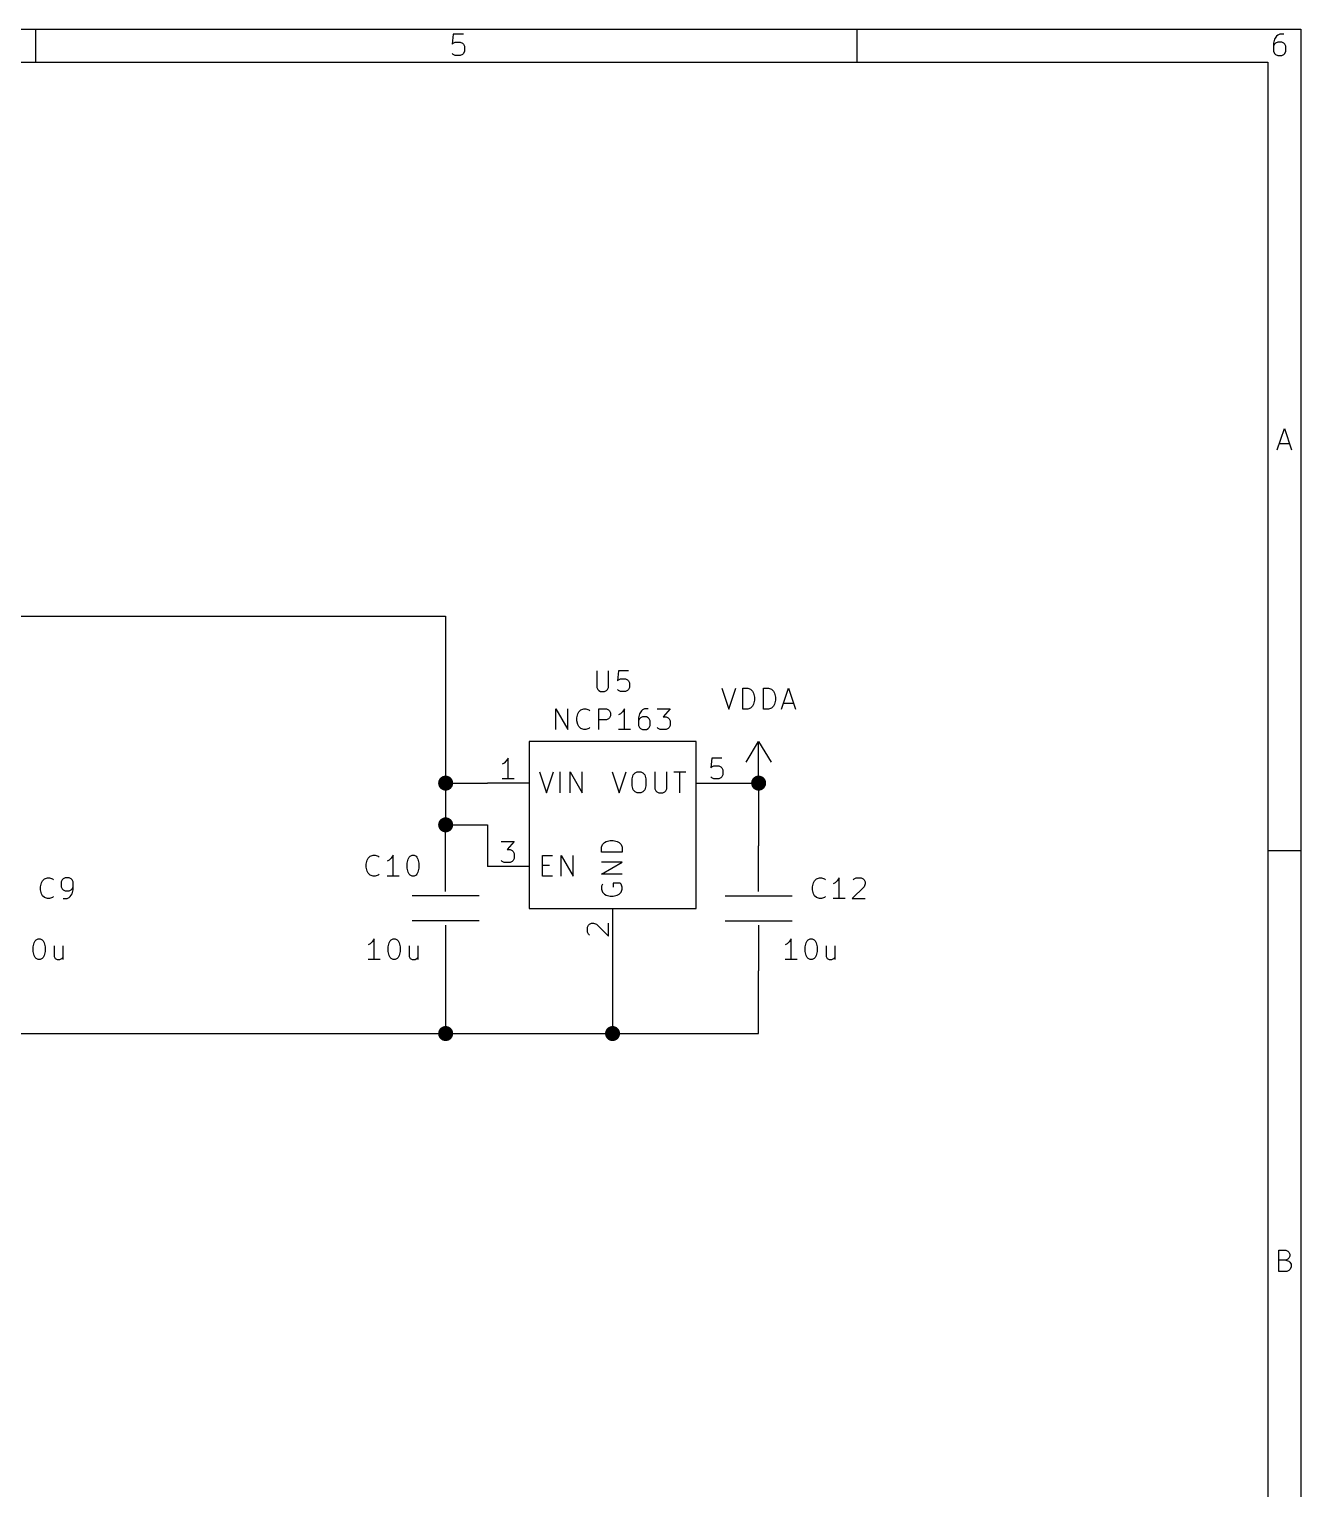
# Model space of a CAD drawing. Extents: x 0.4 to 11.3, y -7.9 to -0.4.
# Drawn here: x 8.252 to 11.299, y -3.891 to -0.394 of the extents above; entities that cross this region are included whole.
import ezdxf

# ---------------------------------------------------------------- set-up
doc = ezdxf.new("R2010")
doc.units = 0
doc.header["$MEASUREMENT"] = 0
for name, color, linetype in [('CYAN2', 4, 'CONTINUOUS'), ('GREEN3', 91, 'CONTINUOUS'), ('LYELLOW', 51, 'CONTINUOUS'), ('RED2', 1, 'CONTINUOUS'), ('RED3', 11, 'CONTINUOUS')]:
    doc.layers.add(name, color=color, linetype=linetype)

msp = doc.modelspace()

# ---------------------------------------------------------------- linework, layer by layer
at = {"layer": 'CYAN2', "linetype": 'CONTINUOUS'}
for p, q in [((9.6119, -1.9308), (9.6119, -1.9713)), ((9.6119, -1.9308), (9.6119, -1.9713)), ((9.6405, -1.9713), (9.6405, -1.9308)), ((9.6405, -1.9713), (9.6405, -1.9308)), ((9.6643, -1.9308), (9.6619, -1.9546)), ((9.6643, -1.9308), (9.6619, -1.9546)), ((9.6619, -1.9546), (9.6643, -1.9522)), ((9.6619, -1.9546), (9.6643, -1.9522)), ((9.6881, -1.9308), (9.6643, -1.9308)), ((9.6881, -1.9308), (9.6643, -1.9308)), ((9.6643, -1.9522), (9.669, -1.9499)), ((9.6643, -1.9522), (9.669, -1.9499)), ((9.669, -1.9499), (9.681, -1.9499)), ((9.669, -1.9499), (9.681, -1.9499)), ((9.681, -1.9499), (9.6857, -1.9522)), ((9.681, -1.9499), (9.6857, -1.9522)), ((9.6857, -1.9522), (9.6881, -1.9546)), ((9.6857, -1.9522), (9.6881, -1.9546)), ((9.6881, -1.9546), (9.6905, -1.9594)), ((9.6881, -1.9546), (9.6905, -1.9594)), ((9.6119, -1.9713), (9.6143, -1.976)), ((9.6119, -1.9713), (9.6143, -1.976)), ((9.6143, -1.976), (9.6167, -1.9784)), ((9.6143, -1.976), (9.6167, -1.9784)), ((9.6167, -1.9784), (9.6214, -1.9808)), ((9.6167, -1.9784), (9.6214, -1.9808)), ((9.6214, -1.9808), (9.6309, -1.9808)), ((9.6214, -1.9808), (9.6309, -1.9808)), ((9.6309, -1.9808), (9.6357, -1.9784)), ((9.6309, -1.9808), (9.6357, -1.9784)), ((9.6357, -1.9784), (9.6381, -1.976)), ((9.6357, -1.9784), (9.6381, -1.976)), ((9.6381, -1.976), (9.6405, -1.9713)), ((9.6381, -1.976), (9.6405, -1.9713)), ((9.6643, -1.9784), (9.6619, -1.976)), ((9.6643, -1.9784), (9.6619, -1.976)), ((9.669, -1.9808), (9.6643, -1.9784)), ((9.669, -1.9808), (9.6643, -1.9784)), ((9.681, -1.9808), (9.669, -1.9808)), ((9.681, -1.9808), (9.669, -1.9808)), ((9.6857, -1.9784), (9.681, -1.9808)), ((9.6857, -1.9784), (9.681, -1.9808)), ((9.6881, -1.976), (9.6857, -1.9784)), ((9.6881, -1.976), (9.6857, -1.9784)), ((9.6905, -1.9713), (9.6881, -1.976)), ((9.6905, -1.9713), (9.6881, -1.976)), ((9.6905, -1.9594), (9.6905, -1.9713)), ((9.6905, -1.9594), (9.6905, -1.9713)), ((9.9119, -1.9728), (9.9286, -2.0228)), ((9.9119, -1.9728), (9.9286, -2.0228)), ((9.9286, -2.0228), (9.9452, -1.9728)), ((9.9286, -2.0228), (9.9452, -1.9728)), ((9.9619, -2.0228), (9.9619, -1.9728)), ((9.9619, -1.9728), (9.9738, -1.9728)), ((9.9619, -2.0228), (9.9619, -1.9728)), ((9.9619, -1.9728), (9.9738, -1.9728)), ((9.9738, -1.9728), (9.9809, -1.9752)), ((9.9738, -1.9728), (9.9809, -1.9752)), ((9.9809, -1.9752), (9.9857, -1.9799)), ((9.9809, -1.9752), (9.9857, -1.9799)), ((9.9857, -1.9799), (9.9881, -1.9847)), ((9.9857, -1.9799), (9.9881, -1.9847)), ((9.9881, -1.9847), (9.9905, -1.9942)), ((9.9881, -1.9847), (9.9905, -1.9942)), ((10.0119, -2.0228), (10.0119, -1.9728)), ((10.0119, -1.9728), (10.0238, -1.9728)), ((10.0119, -2.0228), (10.0119, -1.9728)), ((10.0119, -1.9728), (10.0238, -1.9728)), ((10.0238, -1.9728), (10.0309, -1.9752)), ((10.0238, -1.9728), (10.0309, -1.9752)), ((10.0309, -1.9752), (10.0357, -1.9799)), ((10.0309, -1.9752), (10.0357, -1.9799)), ((10.0357, -1.9799), (10.0381, -1.9847)), ((10.0357, -1.9799), (10.0381, -1.9847)), ((10.0381, -1.9847), (10.0405, -1.9942)), ((10.0381, -1.9847), (10.0405, -1.9942)), ((10.0548, -2.0228), (10.0714, -1.9728)), ((10.0548, -2.0228), (10.0714, -1.9728)), ((10.0714, -1.9728), (10.0881, -2.0228)), ((10.0714, -1.9728), (10.0881, -2.0228)), ((9.5143, -2.0718), (9.5143, -2.0218)), ((9.5143, -2.0218), (9.5429, -2.0718)), ((9.5143, -2.0718), (9.5143, -2.0218)), ((9.5143, -2.0218), (9.5429, -2.0718)), ((9.5429, -2.0718), (9.5429, -2.0218)), ((9.5429, -2.0718), (9.5429, -2.0218)), ((9.569, -2.0289), (9.5738, -2.0242)), ((9.569, -2.0289), (9.5738, -2.0242)), ((9.5738, -2.0242), (9.581, -2.0218)), ((9.5738, -2.0242), (9.581, -2.0218)), ((9.581, -2.0218), (9.5857, -2.0218)), ((9.581, -2.0218), (9.5857, -2.0218)), ((9.5857, -2.0218), (9.5929, -2.0242)), ((9.5857, -2.0218), (9.5929, -2.0242)), ((9.5929, -2.0242), (9.5952, -2.0266)), ((9.5929, -2.0242), (9.5952, -2.0266)), ((9.6167, -2.0718), (9.6167, -2.0218)), ((9.6167, -2.0218), (9.6357, -2.0218)), ((9.6167, -2.0718), (9.6167, -2.0218)), ((9.6167, -2.0218), (9.6357, -2.0218)), ((9.6357, -2.0218), (9.6405, -2.0242)), ((9.6357, -2.0218), (9.6405, -2.0242)), ((9.6405, -2.0242), (9.6429, -2.0266)), ((9.6405, -2.0242), (9.6429, -2.0266)), ((9.6429, -2.0266), (9.6452, -2.0313)), ((9.6429, -2.0266), (9.6452, -2.0313)), ((9.6786, -2.0218), (9.6738, -2.0289)), ((9.6786, -2.0218), (9.6738, -2.0289)), ((9.6786, -2.0718), (9.6786, -2.0218)), ((9.6786, -2.0718), (9.6786, -2.0218)), ((9.719, -2.0266), (9.7143, -2.0337)), ((9.719, -2.0266), (9.7143, -2.0337)), ((9.7214, -2.0242), (9.719, -2.0266)), ((9.7214, -2.0242), (9.719, -2.0266)), ((9.7262, -2.0218), (9.7214, -2.0242)), ((9.7262, -2.0218), (9.7214, -2.0242)), ((9.7357, -2.0218), (9.7262, -2.0218)), ((9.7357, -2.0218), (9.7262, -2.0218)), ((9.7571, -2.0218), (9.7881, -2.0218)), ((9.7571, -2.0218), (9.7881, -2.0218)), ((9.7881, -2.0218), (9.7714, -2.0409)), ((9.7881, -2.0218), (9.7714, -2.0409)), ((9.9738, -2.0228), (9.9619, -2.0228)), ((9.9738, -2.0228), (9.9619, -2.0228)), ((9.9809, -2.0204), (9.9738, -2.0228)), ((9.9809, -2.0204), (9.9738, -2.0228)), ((9.9857, -2.0157), (9.9809, -2.0204)), ((9.9857, -2.0157), (9.9809, -2.0204)), ((9.9881, -2.0109), (9.9857, -2.0157)), ((9.9881, -2.0109), (9.9857, -2.0157)), ((9.9905, -2.0014), (9.9881, -2.0109)), ((9.9905, -2.0014), (9.9881, -2.0109)), ((9.9905, -1.9942), (9.9905, -2.0014)), ((9.9905, -1.9942), (9.9905, -2.0014)), ((10.0238, -2.0228), (10.0119, -2.0228)), ((10.0238, -2.0228), (10.0119, -2.0228)), ((10.0309, -2.0204), (10.0238, -2.0228)), ((10.0309, -2.0204), (10.0238, -2.0228)), ((10.0357, -2.0157), (10.0309, -2.0204)), ((10.0357, -2.0157), (10.0309, -2.0204)), ((10.0381, -2.0109), (10.0357, -2.0157)), ((10.0381, -2.0109), (10.0357, -2.0157)), ((10.0405, -2.0014), (10.0381, -2.0109)), ((10.0405, -2.0014), (10.0381, -2.0109)), ((10.0405, -1.9942), (10.0405, -2.0014)), ((10.0405, -1.9942), (10.0405, -2.0014)), ((10.0595, -2.0085), (10.0833, -2.0085)), ((10.0595, -2.0085), (10.0833, -2.0085)), ((9.5643, -2.0432), (9.5667, -2.0337)), ((9.5643, -2.0432), (9.5667, -2.0337)), ((9.5643, -2.0504), (9.5643, -2.0432)), ((9.5643, -2.0504), (9.5643, -2.0432)), ((9.5667, -2.0599), (9.5643, -2.0504)), ((9.5667, -2.0599), (9.5643, -2.0504)), ((9.5667, -2.0337), (9.569, -2.0289)), ((9.5667, -2.0337), (9.569, -2.0289)), ((9.569, -2.0647), (9.5667, -2.0599)), ((9.569, -2.0647), (9.5667, -2.0599)), ((9.6357, -2.048), (9.6167, -2.048)), ((9.6357, -2.048), (9.6167, -2.048)), ((9.6405, -2.0456), (9.6357, -2.048)), ((9.6405, -2.0456), (9.6357, -2.048)), ((9.6429, -2.0432), (9.6405, -2.0456)), ((9.6429, -2.0432), (9.6405, -2.0456)), ((9.6452, -2.0385), (9.6429, -2.0432)), ((9.6452, -2.0385), (9.6429, -2.0432)), ((9.6452, -2.0313), (9.6452, -2.0385)), ((9.6452, -2.0313), (9.6452, -2.0385)), ((9.669, -2.0337), (9.6643, -2.0361)), ((9.669, -2.0337), (9.6643, -2.0361)), ((9.6738, -2.0289), (9.669, -2.0337)), ((9.6738, -2.0289), (9.669, -2.0337)), ((9.7143, -2.0337), (9.7119, -2.0432)), ((9.7143, -2.0337), (9.7119, -2.0432)), ((9.7119, -2.0432), (9.7119, -2.0623)), ((9.7119, -2.0432), (9.7119, -2.0623)), ((9.7143, -2.0456), (9.7119, -2.0504)), ((9.7143, -2.0456), (9.7119, -2.0504)), ((9.7119, -2.0623), (9.7143, -2.067)), ((9.7119, -2.0623), (9.7143, -2.067)), ((9.7167, -2.0432), (9.7143, -2.0456)), ((9.7167, -2.0432), (9.7143, -2.0456)), ((9.7214, -2.0409), (9.7167, -2.0432)), ((9.7214, -2.0409), (9.7167, -2.0432)), ((9.731, -2.0409), (9.7214, -2.0409)), ((9.731, -2.0409), (9.7214, -2.0409)), ((9.7357, -2.0432), (9.731, -2.0409)), ((9.7357, -2.0432), (9.731, -2.0409)), ((9.7381, -2.0456), (9.7357, -2.0432)), ((9.7381, -2.0456), (9.7357, -2.0432)), ((9.7405, -2.0504), (9.7381, -2.0456)), ((9.7405, -2.0504), (9.7381, -2.0456)), ((9.7381, -2.067), (9.7405, -2.0623)), ((9.7381, -2.067), (9.7405, -2.0623)), ((9.7405, -2.0623), (9.7405, -2.0504)), ((9.7405, -2.0623), (9.7405, -2.0504)), ((9.7714, -2.0409), (9.7786, -2.0409)), ((9.7714, -2.0409), (9.7786, -2.0409)), ((9.7786, -2.0409), (9.7833, -2.0432)), ((9.7786, -2.0409), (9.7833, -2.0432)), ((9.7833, -2.0432), (9.7857, -2.0456)), ((9.7833, -2.0432), (9.7857, -2.0456)), ((9.7857, -2.0456), (9.7881, -2.0504)), ((9.7857, -2.0456), (9.7881, -2.0504)), ((9.7881, -2.0623), (9.7857, -2.067)), ((9.7881, -2.0623), (9.7857, -2.067)), ((9.7881, -2.0504), (9.7881, -2.0623)), ((9.7881, -2.0504), (9.7881, -2.0623)), ((9.5738, -2.0694), (9.569, -2.0647)), ((9.5738, -2.0694), (9.569, -2.0647)), ((9.581, -2.0718), (9.5738, -2.0694)), ((9.581, -2.0718), (9.5738, -2.0694)), ((9.5857, -2.0718), (9.581, -2.0718)), ((9.5857, -2.0718), (9.581, -2.0718)), ((9.5929, -2.0694), (9.5857, -2.0718)), ((9.5929, -2.0694), (9.5857, -2.0718)), ((9.5952, -2.067), (9.5929, -2.0694)), ((9.5952, -2.067), (9.5929, -2.0694)), ((9.6929, -2.0718), (9.6643, -2.0718)), ((9.6929, -2.0718), (9.6643, -2.0718)), ((9.7143, -2.067), (9.7167, -2.0694)), ((9.7143, -2.067), (9.7167, -2.0694)), ((9.7167, -2.0694), (9.7214, -2.0718)), ((9.7167, -2.0694), (9.7214, -2.0718)), ((9.7214, -2.0718), (9.731, -2.0718)), ((9.7214, -2.0718), (9.731, -2.0718)), ((9.731, -2.0718), (9.7357, -2.0694)), ((9.731, -2.0718), (9.7357, -2.0694)), ((9.7357, -2.0694), (9.7381, -2.067)), ((9.7357, -2.0694), (9.7381, -2.067)), ((9.7595, -2.0694), (9.7571, -2.067)), ((9.7595, -2.0694), (9.7571, -2.067)), ((9.7643, -2.0718), (9.7595, -2.0694)), ((9.7643, -2.0718), (9.7595, -2.0694)), ((9.7786, -2.0718), (9.7643, -2.0718)), ((9.7786, -2.0718), (9.7643, -2.0718)), ((9.7833, -2.0694), (9.7786, -2.0718)), ((9.7833, -2.0694), (9.7786, -2.0718)), ((9.7857, -2.067), (9.7833, -2.0694)), ((9.7857, -2.067), (9.7833, -2.0694)), ((9.4748, -2.1731), (9.4914, -2.2231)), ((9.4748, -2.1731), (9.4914, -2.2231)), ((9.4914, -2.2231), (9.5081, -2.1731)), ((9.4914, -2.2231), (9.5081, -2.1731)), ((9.5248, -2.2231), (9.5248, -2.1731)), ((9.5248, -2.2231), (9.5248, -2.1731)), ((9.5486, -2.2231), (9.5486, -2.1731)), ((9.5486, -2.1731), (9.5771, -2.2231)), ((9.5486, -2.2231), (9.5486, -2.1731)), ((9.5486, -2.1731), (9.5771, -2.2231)), ((9.5771, -2.2231), (9.5771, -2.1731)), ((9.5771, -2.2231), (9.5771, -2.1731)), ((9.649, -2.1731), (9.6657, -2.2231)), ((9.649, -2.1731), (9.6657, -2.2231)), ((9.6657, -2.2231), (9.6824, -2.1731)), ((9.6657, -2.2231), (9.6824, -2.1731)), ((9.6967, -2.1898), (9.699, -2.1803)), ((9.6967, -2.1898), (9.699, -2.1803)), ((9.6967, -2.2065), (9.6967, -2.1898)), ((9.6967, -2.2065), (9.6967, -2.1898)), ((9.699, -2.1803), (9.7038, -2.1755)), ((9.699, -2.1803), (9.7038, -2.1755)), ((9.7038, -2.1755), (9.7086, -2.1731)), ((9.7038, -2.1755), (9.7086, -2.1731)), ((9.7086, -2.1731), (9.7181, -2.1731)), ((9.7086, -2.1731), (9.7181, -2.1731)), ((9.7181, -2.1731), (9.7229, -2.1755)), ((9.7181, -2.1731), (9.7229, -2.1755)), ((9.7229, -2.1755), (9.7276, -2.1803)), ((9.7229, -2.1755), (9.7276, -2.1803)), ((9.7276, -2.1803), (9.73, -2.1898)), ((9.7276, -2.1803), (9.73, -2.1898)), ((9.73, -2.1898), (9.73, -2.2065)), ((9.73, -2.1898), (9.73, -2.2065)), ((9.7514, -2.1731), (9.7514, -2.2136)), ((9.7514, -2.1731), (9.7514, -2.2136)), ((9.78, -2.2136), (9.78, -2.1731)), ((9.78, -2.2136), (9.78, -2.1731)), ((9.7967, -2.1731), (9.8252, -2.1731)), ((9.7967, -2.1731), (9.8252, -2.1731)), ((9.811, -2.2231), (9.811, -2.1731)), ((9.811, -2.2231), (9.811, -2.1731)), ((9.699, -2.216), (9.6967, -2.2065)), ((9.699, -2.216), (9.6967, -2.2065)), ((9.7038, -2.2208), (9.699, -2.216)), ((9.7038, -2.2208), (9.699, -2.216)), ((9.7086, -2.2231), (9.7038, -2.2208)), ((9.7086, -2.2231), (9.7038, -2.2208)), ((9.7181, -2.2231), (9.7086, -2.2231)), ((9.7181, -2.2231), (9.7086, -2.2231)), ((9.7229, -2.2208), (9.7181, -2.2231)), ((9.7229, -2.2208), (9.7181, -2.2231)), ((9.7276, -2.216), (9.7229, -2.2208)), ((9.7276, -2.216), (9.7229, -2.2208)), ((9.73, -2.2065), (9.7276, -2.216)), ((9.73, -2.2065), (9.7276, -2.216)), ((9.7514, -2.2136), (9.7538, -2.2184)), ((9.7514, -2.2136), (9.7538, -2.2184)), ((9.7538, -2.2184), (9.7562, -2.2208)), ((9.7538, -2.2184), (9.7562, -2.2208)), ((9.7562, -2.2208), (9.7609, -2.2231)), ((9.7562, -2.2208), (9.7609, -2.2231)), ((9.7609, -2.2231), (9.7705, -2.2231)), ((9.7609, -2.2231), (9.7705, -2.2231)), ((9.7705, -2.2231), (9.7752, -2.2208)), ((9.7705, -2.2231), (9.7752, -2.2208)), ((9.7752, -2.2208), (9.7776, -2.2184)), ((9.7752, -2.2208), (9.7776, -2.2184)), ((9.7776, -2.2184), (9.78, -2.2136)), ((9.7776, -2.2184), (9.78, -2.2136)), ((9.6255, -2.3467), (9.6303, -2.3419)), ((9.6255, -2.3467), (9.6303, -2.3419)), ((9.6303, -2.3419), (9.635, -2.3395)), ((9.6303, -2.3419), (9.635, -2.3395)), ((9.635, -2.3395), (9.6446, -2.3371)), ((9.635, -2.3395), (9.6446, -2.3371)), ((9.6446, -2.3371), (9.6517, -2.3371)), ((9.6446, -2.3371), (9.6517, -2.3371)), ((9.6517, -2.3371), (9.6612, -2.3395)), ((9.6517, -2.3371), (9.6612, -2.3395)), ((9.6612, -2.3395), (9.666, -2.3419)), ((9.6612, -2.3395), (9.666, -2.3419)), ((9.666, -2.3419), (9.6708, -2.3467)), ((9.666, -2.3419), (9.6708, -2.3467)), ((9.0647, -2.3799), (9.0694, -2.3752)), ((9.0647, -2.3799), (9.0694, -2.3752)), ((9.0694, -2.3752), (9.0766, -2.3728)), ((9.0694, -2.3752), (9.0766, -2.3728)), ((9.0766, -2.3728), (9.0813, -2.3728)), ((9.0766, -2.3728), (9.0813, -2.3728)), ((9.0813, -2.3728), (9.0885, -2.3752)), ((9.0813, -2.3728), (9.0885, -2.3752)), ((9.0885, -2.3752), (9.0909, -2.3776)), ((9.0885, -2.3752), (9.0909, -2.3776)), ((9.1242, -2.3728), (9.1194, -2.3799)), ((9.1242, -2.3728), (9.1194, -2.3799)), ((9.1242, -2.4228), (9.1242, -2.3728)), ((9.1242, -2.4228), (9.1242, -2.3728)), ((9.1599, -2.3823), (9.1623, -2.3776)), ((9.1599, -2.3823), (9.1623, -2.3776)), ((9.1623, -2.3776), (9.1647, -2.3752)), ((9.1623, -2.3776), (9.1647, -2.3752)), ((9.1647, -2.3752), (9.1694, -2.3728)), ((9.1647, -2.3752), (9.1694, -2.3728)), ((9.1694, -2.3728), (9.1742, -2.3728)), ((9.1694, -2.3728), (9.1742, -2.3728)), ((9.1742, -2.3728), (9.179, -2.3752)), ((9.1742, -2.3728), (9.179, -2.3752)), ((9.179, -2.3752), (9.1813, -2.3776)), ((9.179, -2.3752), (9.1813, -2.3776)), ((9.1813, -2.3776), (9.1837, -2.3823)), ((9.1813, -2.3776), (9.1837, -2.3823)), ((9.4819, -2.4231), (9.4819, -2.3731)), ((9.4819, -2.3731), (9.5057, -2.3731)), ((9.4819, -2.4231), (9.4819, -2.3731)), ((9.4819, -2.3731), (9.5057, -2.3731)), ((9.5271, -2.4231), (9.5271, -2.3731)), ((9.5271, -2.3731), (9.5557, -2.4231)), ((9.5271, -2.4231), (9.5271, -2.3731)), ((9.5271, -2.3731), (9.5557, -2.4231)), ((9.5557, -2.4231), (9.5557, -2.3731)), ((9.5557, -2.4231), (9.5557, -2.3731)), ((9.6231, -2.3538), (9.6255, -2.3467)), ((9.6231, -2.3538), (9.6255, -2.3467)), ((9.6231, -2.3657), (9.6231, -2.3538)), ((9.6231, -2.3657), (9.6231, -2.3538)), ((9.6731, -2.3657), (9.6231, -2.3657)), ((9.6731, -2.3657), (9.6231, -2.3657)), ((9.6708, -2.3467), (9.6731, -2.3538)), ((9.6708, -2.3467), (9.6731, -2.3538)), ((9.6731, -2.3538), (9.6731, -2.3657)), ((9.6731, -2.3538), (9.6731, -2.3657)), ((9.0599, -2.3942), (9.0623, -2.3847)), ((9.0599, -2.3942), (9.0623, -2.3847)), ((9.0599, -2.4014), (9.0599, -2.3942)), ((9.0599, -2.4014), (9.0599, -2.3942)), ((9.0623, -2.4109), (9.0599, -2.4014)), ((9.0623, -2.4109), (9.0599, -2.4014)), ((9.0623, -2.3847), (9.0647, -2.3799)), ((9.0623, -2.3847), (9.0647, -2.3799)), ((9.0647, -2.4157), (9.0623, -2.4109)), ((9.0647, -2.4157), (9.0623, -2.4109)), ((9.1147, -2.3847), (9.1099, -2.3871)), ((9.1147, -2.3847), (9.1099, -2.3871)), ((9.1194, -2.3799), (9.1147, -2.3847)), ((9.1194, -2.3799), (9.1147, -2.3847)), ((9.1575, -2.3919), (9.1599, -2.3823)), ((9.1575, -2.3919), (9.1599, -2.3823)), ((9.1575, -2.4038), (9.1575, -2.3919)), ((9.1575, -2.4038), (9.1575, -2.3919)), ((9.1599, -2.4133), (9.1575, -2.4038)), ((9.1599, -2.4133), (9.1575, -2.4038)), ((9.1837, -2.3823), (9.1861, -2.3919)), ((9.1837, -2.3823), (9.1861, -2.3919)), ((9.1861, -2.4038), (9.1837, -2.4133)), ((9.1861, -2.4038), (9.1837, -2.4133)), ((9.1861, -2.3919), (9.1861, -2.4038)), ((9.1861, -2.3919), (9.1861, -2.4038)), ((9.4819, -2.3969), (9.4986, -2.3969)), ((9.4819, -2.3969), (9.4986, -2.3969)), ((9.6231, -2.4181), (9.6731, -2.3895)), ((9.6731, -2.3895), (9.6231, -2.3895)), ((9.6231, -2.4181), (9.6731, -2.3895)), ((9.6731, -2.3895), (9.6231, -2.3895)), ((8.2789, -2.4482), (8.2813, -2.4387)), ((8.2789, -2.4482), (8.2813, -2.4387)), ((8.2813, -2.4387), (8.2837, -2.4339)), ((8.2813, -2.4387), (8.2837, -2.4339)), ((8.2837, -2.4339), (8.2884, -2.4292)), ((8.2837, -2.4339), (8.2884, -2.4292)), ((8.2884, -2.4292), (8.2956, -2.4268)), ((8.2884, -2.4292), (8.2956, -2.4268)), ((8.2956, -2.4268), (8.3003, -2.4268)), ((8.2956, -2.4268), (8.3003, -2.4268)), ((8.3003, -2.4268), (8.3075, -2.4292)), ((8.3003, -2.4268), (8.3075, -2.4292)), ((8.3075, -2.4292), (8.3099, -2.4316)), ((8.3075, -2.4292), (8.3099, -2.4316)), ((8.3313, -2.4316), (8.3289, -2.4363)), ((8.3313, -2.4316), (8.3289, -2.4363)), ((8.3289, -2.4363), (8.3289, -2.4482)), ((8.3289, -2.4363), (8.3289, -2.4482)), ((8.3337, -2.4292), (8.3313, -2.4316)), ((8.3337, -2.4292), (8.3313, -2.4316)), ((8.3384, -2.4268), (8.3337, -2.4292)), ((8.3384, -2.4268), (8.3337, -2.4292)), ((8.3479, -2.4268), (8.3384, -2.4268)), ((8.3479, -2.4268), (8.3384, -2.4268)), ((8.3527, -2.4292), (8.3479, -2.4268)), ((8.3527, -2.4292), (8.3479, -2.4268)), ((8.3551, -2.4316), (8.3527, -2.4292)), ((8.3551, -2.4316), (8.3527, -2.4292)), ((8.3575, -2.4363), (8.3551, -2.4316)), ((8.3575, -2.4363), (8.3551, -2.4316)), ((8.3575, -2.4554), (8.3575, -2.4363)), ((8.3575, -2.4554), (8.3575, -2.4363)), ((9.0694, -2.4204), (9.0647, -2.4157)), ((9.0694, -2.4204), (9.0647, -2.4157)), ((9.0766, -2.4228), (9.0694, -2.4204)), ((9.0766, -2.4228), (9.0694, -2.4204)), ((9.0813, -2.4228), (9.0766, -2.4228)), ((9.0813, -2.4228), (9.0766, -2.4228)), ((9.0885, -2.4204), (9.0813, -2.4228)), ((9.0885, -2.4204), (9.0813, -2.4228)), ((9.0909, -2.418), (9.0885, -2.4204)), ((9.0909, -2.418), (9.0885, -2.4204)), ((9.1385, -2.4228), (9.1099, -2.4228)), ((9.1385, -2.4228), (9.1099, -2.4228)), ((9.1623, -2.418), (9.1599, -2.4133)), ((9.1623, -2.418), (9.1599, -2.4133)), ((9.1647, -2.4204), (9.1623, -2.418)), ((9.1647, -2.4204), (9.1623, -2.418)), ((9.1694, -2.4228), (9.1647, -2.4204)), ((9.1694, -2.4228), (9.1647, -2.4204)), ((9.1742, -2.4228), (9.1694, -2.4228)), ((9.1742, -2.4228), (9.1694, -2.4228)), ((9.179, -2.4204), (9.1742, -2.4228)), ((9.179, -2.4204), (9.1742, -2.4228)), ((9.1813, -2.418), (9.179, -2.4204)), ((9.1813, -2.418), (9.179, -2.4204)), ((9.1837, -2.4133), (9.1813, -2.418)), ((9.1837, -2.4133), (9.1813, -2.418)), ((9.5057, -2.4231), (9.4819, -2.4231)), ((9.5057, -2.4231), (9.4819, -2.4231)), ((9.6731, -2.4181), (9.6231, -2.4181)), ((9.6731, -2.4181), (9.6231, -2.4181)), ((9.6255, -2.4419), (9.6231, -2.4467)), ((9.6255, -2.4419), (9.6231, -2.4467)), ((9.6231, -2.4467), (9.6231, -2.4538)), ((9.6231, -2.4467), (9.6231, -2.4538)), ((9.6684, -2.4395), (9.6517, -2.4395)), ((9.6517, -2.4395), (9.6517, -2.449)), ((9.6684, -2.4395), (9.6517, -2.4395)), ((9.6517, -2.4395), (9.6517, -2.449)), ((9.6708, -2.4419), (9.6684, -2.4395)), ((9.6708, -2.4419), (9.6684, -2.4395)), ((9.6731, -2.449), (9.6708, -2.4419)), ((9.6731, -2.449), (9.6708, -2.4419)), ((10.1289, -2.4482), (10.1313, -2.4387)), ((10.1289, -2.4482), (10.1313, -2.4387)), ((10.1313, -2.4387), (10.1337, -2.4339)), ((10.1313, -2.4387), (10.1337, -2.4339)), ((10.1337, -2.4339), (10.1384, -2.4292)), ((10.1337, -2.4339), (10.1384, -2.4292)), ((10.1384, -2.4292), (10.1456, -2.4268)), ((10.1384, -2.4292), (10.1456, -2.4268)), ((10.1456, -2.4268), (10.1503, -2.4268)), ((10.1456, -2.4268), (10.1503, -2.4268)), ((10.1503, -2.4268), (10.1575, -2.4292)), ((10.1503, -2.4268), (10.1575, -2.4292)), ((10.1575, -2.4292), (10.1599, -2.4316)), ((10.1575, -2.4292), (10.1599, -2.4316)), ((10.1837, -2.4387), (10.1789, -2.4411)), ((10.1837, -2.4387), (10.1789, -2.4411)), ((10.1884, -2.4339), (10.1837, -2.4387)), ((10.1884, -2.4339), (10.1837, -2.4387)), ((10.1932, -2.4268), (10.1884, -2.4339)), ((10.1932, -2.4268), (10.1884, -2.4339)), ((10.1932, -2.4768), (10.1932, -2.4268)), ((10.1932, -2.4768), (10.1932, -2.4268)), ((10.2265, -2.4316), (10.2289, -2.4292)), ((10.2265, -2.4316), (10.2289, -2.4292)), ((10.2289, -2.4292), (10.2337, -2.4268)), ((10.2289, -2.4292), (10.2337, -2.4268)), ((10.2337, -2.4268), (10.2456, -2.4268)), ((10.2337, -2.4268), (10.2456, -2.4268)), ((10.2456, -2.4268), (10.2503, -2.4292)), ((10.2456, -2.4268), (10.2503, -2.4292)), ((10.2503, -2.4292), (10.2527, -2.4316)), ((10.2503, -2.4292), (10.2527, -2.4316)), ((10.2527, -2.4316), (10.2551, -2.4363)), ((10.2527, -2.4316), (10.2551, -2.4363)), ((10.2551, -2.4411), (10.2527, -2.4482)), ((10.2551, -2.4411), (10.2527, -2.4482)), ((10.2551, -2.4363), (10.2551, -2.4411)), ((10.2551, -2.4363), (10.2551, -2.4411)), ((8.2789, -2.4554), (8.2789, -2.4482)), ((8.2789, -2.4554), (8.2789, -2.4482)), ((8.2813, -2.4649), (8.2789, -2.4554)), ((8.2813, -2.4649), (8.2789, -2.4554)), ((8.2837, -2.4697), (8.2813, -2.4649)), ((8.2837, -2.4697), (8.2813, -2.4649)), ((8.2884, -2.4744), (8.2837, -2.4697)), ((8.2884, -2.4744), (8.2837, -2.4697)), ((8.2956, -2.4768), (8.2884, -2.4744)), ((8.2956, -2.4768), (8.2884, -2.4744)), ((8.3003, -2.4768), (8.2956, -2.4768)), ((8.3003, -2.4768), (8.2956, -2.4768)), ((8.3075, -2.4744), (8.3003, -2.4768)), ((8.3075, -2.4744), (8.3003, -2.4768)), ((8.3099, -2.472), (8.3075, -2.4744)), ((8.3099, -2.472), (8.3075, -2.4744)), ((8.3289, -2.4482), (8.3313, -2.453)), ((8.3289, -2.4482), (8.3313, -2.453)), ((8.3313, -2.453), (8.3337, -2.4554)), ((8.3313, -2.453), (8.3337, -2.4554)), ((8.3337, -2.4554), (8.3384, -2.4578)), ((8.3337, -2.4554), (8.3384, -2.4578)), ((8.3337, -2.4768), (8.3432, -2.4768)), ((8.3337, -2.4768), (8.3432, -2.4768)), ((8.3384, -2.4578), (8.3479, -2.4578)), ((8.3384, -2.4578), (8.3479, -2.4578)), ((8.3432, -2.4768), (8.3479, -2.4744)), ((8.3432, -2.4768), (8.3479, -2.4744)), ((8.3479, -2.4578), (8.3527, -2.4554)), ((8.3479, -2.4578), (8.3527, -2.4554)), ((8.3479, -2.4744), (8.3503, -2.472)), ((8.3479, -2.4744), (8.3503, -2.472)), ((8.3503, -2.472), (8.3551, -2.4649)), ((8.3503, -2.472), (8.3551, -2.4649)), ((8.3527, -2.4554), (8.3551, -2.453)), ((8.3527, -2.4554), (8.3551, -2.453)), ((8.3551, -2.453), (8.3575, -2.4482)), ((8.3551, -2.453), (8.3575, -2.4482)), ((8.3551, -2.4649), (8.3575, -2.4554)), ((8.3551, -2.4649), (8.3575, -2.4554)), ((9.6231, -2.4538), (9.6255, -2.4609)), ((9.6231, -2.4538), (9.6255, -2.4609)), ((9.6255, -2.4609), (9.6303, -2.4657)), ((9.6255, -2.4609), (9.6303, -2.4657)), ((9.6303, -2.4657), (9.635, -2.4681)), ((9.6303, -2.4657), (9.635, -2.4681)), ((9.635, -2.4681), (9.6446, -2.4705)), ((9.635, -2.4681), (9.6446, -2.4705)), ((9.6446, -2.4705), (9.6517, -2.4705)), ((9.6446, -2.4705), (9.6517, -2.4705)), ((9.6517, -2.4705), (9.6612, -2.4681)), ((9.6517, -2.4705), (9.6612, -2.4681)), ((9.6612, -2.4681), (9.666, -2.4657)), ((9.6612, -2.4681), (9.666, -2.4657)), ((9.666, -2.4657), (9.6708, -2.4609)), ((9.666, -2.4657), (9.6708, -2.4609)), ((9.6708, -2.4609), (9.6731, -2.4538)), ((9.6708, -2.4609), (9.6731, -2.4538)), ((9.6731, -2.4538), (9.6731, -2.449)), ((9.6731, -2.4538), (9.6731, -2.449)), ((10.1289, -2.4554), (10.1289, -2.4482)), ((10.1289, -2.4554), (10.1289, -2.4482)), ((10.1313, -2.4649), (10.1289, -2.4554)), ((10.1313, -2.4649), (10.1289, -2.4554)), ((10.1337, -2.4697), (10.1313, -2.4649)), ((10.1337, -2.4697), (10.1313, -2.4649)), ((10.1384, -2.4744), (10.1337, -2.4697)), ((10.1384, -2.4744), (10.1337, -2.4697)), ((10.1456, -2.4768), (10.1384, -2.4744)), ((10.1456, -2.4768), (10.1384, -2.4744)), ((10.1503, -2.4768), (10.1456, -2.4768)), ((10.1503, -2.4768), (10.1456, -2.4768)), ((10.1575, -2.4744), (10.1503, -2.4768)), ((10.1575, -2.4744), (10.1503, -2.4768)), ((10.1599, -2.472), (10.1575, -2.4744)), ((10.1599, -2.472), (10.1575, -2.4744)), ((10.2075, -2.4768), (10.1789, -2.4768)), ((10.2075, -2.4768), (10.1789, -2.4768)), ((10.2527, -2.4482), (10.2241, -2.4768)), ((10.2527, -2.4482), (10.2241, -2.4768)), ((10.2241, -2.4768), (10.2551, -2.4768)), ((10.2241, -2.4768), (10.2551, -2.4768)), ((8.2615, -2.5919), (8.2639, -2.5823)), ((8.2615, -2.5919), (8.2639, -2.5823)), ((8.2639, -2.5823), (8.2663, -2.5776)), ((8.2639, -2.5823), (8.2663, -2.5776)), ((8.2663, -2.5776), (8.2687, -2.5752)), ((8.2663, -2.5776), (8.2687, -2.5752)), ((8.2687, -2.5752), (8.2734, -2.5728)), ((8.2687, -2.5752), (8.2734, -2.5728)), ((8.2734, -2.5728), (8.2782, -2.5728)), ((8.2734, -2.5728), (8.2782, -2.5728)), ((8.2782, -2.5728), (8.2829, -2.5752)), ((8.2782, -2.5728), (8.2829, -2.5752)), ((8.2829, -2.5752), (8.2853, -2.5776)), ((8.2829, -2.5752), (8.2853, -2.5776)), ((8.2853, -2.5776), (8.2877, -2.5823)), ((8.2853, -2.5776), (8.2877, -2.5823)), ((8.2877, -2.5823), (8.2901, -2.5919)), ((8.2877, -2.5823), (8.2901, -2.5919)), ((9.0694, -2.5847), (9.0647, -2.5871)), ((9.0694, -2.5847), (9.0647, -2.5871)), ((9.0742, -2.5799), (9.0694, -2.5847)), ((9.0742, -2.5799), (9.0694, -2.5847)), ((9.079, -2.5728), (9.0742, -2.5799)), ((9.079, -2.5728), (9.0742, -2.5799)), ((9.079, -2.6228), (9.079, -2.5728)), ((9.079, -2.6228), (9.079, -2.5728)), ((9.1123, -2.5919), (9.1147, -2.5823)), ((9.1123, -2.5919), (9.1147, -2.5823)), ((9.1147, -2.5823), (9.1171, -2.5776)), ((9.1147, -2.5823), (9.1171, -2.5776)), ((9.1171, -2.5776), (9.1194, -2.5752)), ((9.1171, -2.5776), (9.1194, -2.5752)), ((9.1194, -2.5752), (9.1242, -2.5728)), ((9.1194, -2.5752), (9.1242, -2.5728)), ((9.1242, -2.5728), (9.129, -2.5728)), ((9.1242, -2.5728), (9.129, -2.5728)), ((9.129, -2.5728), (9.1337, -2.5752)), ((9.129, -2.5728), (9.1337, -2.5752)), ((9.1337, -2.5752), (9.1361, -2.5776)), ((9.1337, -2.5752), (9.1361, -2.5776)), ((9.1361, -2.5776), (9.1385, -2.5823)), ((9.1361, -2.5776), (9.1385, -2.5823)), ((9.1385, -2.5823), (9.1409, -2.5919)), ((9.1385, -2.5823), (9.1409, -2.5919)), ((10.0687, -2.5847), (10.0639, -2.5871)), ((10.0687, -2.5847), (10.0639, -2.5871)), ((10.0734, -2.5799), (10.0687, -2.5847)), ((10.0734, -2.5799), (10.0687, -2.5847)), ((10.0782, -2.5728), (10.0734, -2.5799)), ((10.0782, -2.5728), (10.0734, -2.5799)), ((10.0782, -2.6228), (10.0782, -2.5728)), ((10.0782, -2.6228), (10.0782, -2.5728)), ((10.1115, -2.5919), (10.1139, -2.5823)), ((10.1115, -2.5919), (10.1139, -2.5823)), ((10.1139, -2.5823), (10.1163, -2.5776)), ((10.1139, -2.5823), (10.1163, -2.5776)), ((10.1163, -2.5776), (10.1187, -2.5752)), ((10.1163, -2.5776), (10.1187, -2.5752)), ((10.1187, -2.5752), (10.1234, -2.5728)), ((10.1187, -2.5752), (10.1234, -2.5728)), ((10.1234, -2.5728), (10.1282, -2.5728)), ((10.1234, -2.5728), (10.1282, -2.5728)), ((10.1282, -2.5728), (10.1329, -2.5752)), ((10.1282, -2.5728), (10.1329, -2.5752)), ((10.1329, -2.5752), (10.1353, -2.5776)), ((10.1329, -2.5752), (10.1353, -2.5776)), ((10.1353, -2.5776), (10.1377, -2.5823)), ((10.1353, -2.5776), (10.1377, -2.5823)), ((10.1377, -2.5823), (10.1401, -2.5919)), ((10.1377, -2.5823), (10.1401, -2.5919)), ((8.2615, -2.6038), (8.2615, -2.5919)), ((8.2615, -2.6038), (8.2615, -2.5919)), ((8.2639, -2.6133), (8.2615, -2.6038)), ((8.2639, -2.6133), (8.2615, -2.6038)), ((8.2663, -2.618), (8.2639, -2.6133)), ((8.2663, -2.618), (8.2639, -2.6133)), ((8.2687, -2.6204), (8.2663, -2.618)), ((8.2687, -2.6204), (8.2663, -2.618)), ((8.2734, -2.6228), (8.2687, -2.6204)), ((8.2734, -2.6228), (8.2687, -2.6204)), ((8.2829, -2.6204), (8.2782, -2.6228)), ((8.2829, -2.6204), (8.2782, -2.6228)), ((8.2853, -2.618), (8.2829, -2.6204)), ((8.2853, -2.618), (8.2829, -2.6204)), ((8.2877, -2.6133), (8.2853, -2.618)), ((8.2877, -2.6133), (8.2853, -2.618)), ((8.2901, -2.6038), (8.2877, -2.6133)), ((8.2901, -2.6038), (8.2877, -2.6133)), ((8.2901, -2.5919), (8.2901, -2.6038)), ((8.2901, -2.5919), (8.2901, -2.6038)), ((8.3115, -2.5895), (8.3115, -2.6157)), ((8.3115, -2.5895), (8.3115, -2.6157)), ((8.3115, -2.6157), (8.3139, -2.6204)), ((8.3115, -2.6157), (8.3139, -2.6204)), ((8.3139, -2.6204), (8.3187, -2.6228)), ((8.3139, -2.6204), (8.3187, -2.6228)), ((8.3258, -2.6228), (8.3306, -2.6204)), ((8.3258, -2.6228), (8.3306, -2.6204)), ((8.3306, -2.6204), (8.3329, -2.618)), ((8.3306, -2.6204), (8.3329, -2.618)), ((8.3329, -2.5895), (8.3329, -2.6228)), ((8.3329, -2.5895), (8.3329, -2.6228)), ((9.1123, -2.6038), (9.1123, -2.5919)), ((9.1123, -2.6038), (9.1123, -2.5919)), ((9.1147, -2.6133), (9.1123, -2.6038)), ((9.1147, -2.6133), (9.1123, -2.6038)), ((9.1171, -2.618), (9.1147, -2.6133)), ((9.1171, -2.618), (9.1147, -2.6133)), ((9.1194, -2.6204), (9.1171, -2.618)), ((9.1194, -2.6204), (9.1171, -2.618)), ((9.1242, -2.6228), (9.1194, -2.6204)), ((9.1242, -2.6228), (9.1194, -2.6204)), ((9.1337, -2.6204), (9.129, -2.6228)), ((9.1337, -2.6204), (9.129, -2.6228)), ((9.1361, -2.618), (9.1337, -2.6204)), ((9.1361, -2.618), (9.1337, -2.6204)), ((9.1385, -2.6133), (9.1361, -2.618)), ((9.1385, -2.6133), (9.1361, -2.618)), ((9.1409, -2.6038), (9.1385, -2.6133)), ((9.1409, -2.6038), (9.1385, -2.6133)), ((9.1409, -2.5919), (9.1409, -2.6038)), ((9.1409, -2.5919), (9.1409, -2.6038)), ((9.1623, -2.5895), (9.1623, -2.6157)), ((9.1623, -2.5895), (9.1623, -2.6157)), ((9.1623, -2.6157), (9.1647, -2.6204)), ((9.1623, -2.6157), (9.1647, -2.6204)), ((9.1647, -2.6204), (9.1694, -2.6228)), ((9.1647, -2.6204), (9.1694, -2.6228)), ((9.1766, -2.6228), (9.1813, -2.6204)), ((9.1766, -2.6228), (9.1813, -2.6204)), ((9.1813, -2.6204), (9.1837, -2.618)), ((9.1813, -2.6204), (9.1837, -2.618)), ((9.1837, -2.5895), (9.1837, -2.6228)), ((9.1837, -2.5895), (9.1837, -2.6228)), ((10.1115, -2.6038), (10.1115, -2.5919)), ((10.1115, -2.6038), (10.1115, -2.5919)), ((10.1139, -2.6133), (10.1115, -2.6038)), ((10.1139, -2.6133), (10.1115, -2.6038)), ((10.1163, -2.618), (10.1139, -2.6133)), ((10.1163, -2.618), (10.1139, -2.6133)), ((10.1187, -2.6204), (10.1163, -2.618)), ((10.1187, -2.6204), (10.1163, -2.618)), ((10.1234, -2.6228), (10.1187, -2.6204)), ((10.1234, -2.6228), (10.1187, -2.6204)), ((10.1329, -2.6204), (10.1282, -2.6228)), ((10.1329, -2.6204), (10.1282, -2.6228)), ((10.1353, -2.618), (10.1329, -2.6204)), ((10.1353, -2.618), (10.1329, -2.6204)), ((10.1377, -2.6133), (10.1353, -2.618)), ((10.1377, -2.6133), (10.1353, -2.618)), ((10.1401, -2.6038), (10.1377, -2.6133)), ((10.1401, -2.6038), (10.1377, -2.6133)), ((10.1401, -2.5919), (10.1401, -2.6038)), ((10.1401, -2.5919), (10.1401, -2.6038)), ((10.1615, -2.5895), (10.1615, -2.6157)), ((10.1615, -2.5895), (10.1615, -2.6157)), ((10.1615, -2.6157), (10.1639, -2.6204)), ((10.1615, -2.6157), (10.1639, -2.6204)), ((10.1639, -2.6204), (10.1687, -2.6228)), ((10.1639, -2.6204), (10.1687, -2.6228)), ((10.1758, -2.6228), (10.1806, -2.6204)), ((10.1758, -2.6228), (10.1806, -2.6204)), ((10.1806, -2.6204), (10.1829, -2.618)), ((10.1806, -2.6204), (10.1829, -2.618)), ((10.1829, -2.5895), (10.1829, -2.6228)), ((10.1829, -2.5895), (10.1829, -2.6228)), ((8.2782, -2.6228), (8.2734, -2.6228)), ((8.2782, -2.6228), (8.2734, -2.6228)), ((8.3187, -2.6228), (8.3258, -2.6228)), ((8.3187, -2.6228), (8.3258, -2.6228)), ((9.0932, -2.6228), (9.0647, -2.6228)), ((9.0932, -2.6228), (9.0647, -2.6228)), ((9.129, -2.6228), (9.1242, -2.6228)), ((9.129, -2.6228), (9.1242, -2.6228)), ((9.1694, -2.6228), (9.1766, -2.6228)), ((9.1694, -2.6228), (9.1766, -2.6228)), ((10.0925, -2.6228), (10.0639, -2.6228)), ((10.0925, -2.6228), (10.0639, -2.6228)), ((10.1282, -2.6228), (10.1234, -2.6228)), ((10.1282, -2.6228), (10.1234, -2.6228)), ((10.1687, -2.6228), (10.1758, -2.6228)), ((10.1687, -2.6228), (10.1758, -2.6228))]:
    msp.add_line(p, q, dxfattribs=at)
at = {"layer": 'GREEN3', "linetype": 'CONTINUOUS'}
for p, q in [((7.4, -1.8), (9.25, -1.8)), ((9.25, -1.8), (9.25, -2.2)), ((9.25, -2.2), (9.35, -2.2)), ((9.25, -2.2), (9.25, -2.3)), ((9.95, -2.2), (10, -2.2)), ((10, -2.2), (10, -2.35)), ((9.25, -2.35), (9.25, -2.3)), ((9.25, -2.3), (9.35, -2.3)), ((9.35, -2.3), (9.35, -2.4)), ((9.65, -2.6), (9.65, -2.8)), ((9.25, -2.65), (9.25, -2.8)), ((10, -2.8), (10, -2.65)), ((8.15, -2.8), (9.25, -2.8)), ((9.25, -2.8), (9.65, -2.8)), ((9.65, -2.8), (10, -2.8))]:
    msp.add_line(p, q, dxfattribs=at)
at = {"layer": 'GREEN3', "const_width": 0.018}
for points in [[(9.241, -2.2, 1), (9.259, -2.2, 1)], [(9.991, -2.2, 1), (10.009, -2.2, 1)], [(9.241, -2.3, 1), (9.259, -2.3, 1)], [(9.241, -2.8, 1), (9.259, -2.8, 1)], [(9.641, -2.8, 1), (9.659, -2.8, 1)]]:
    msp.add_lwpolyline(points, format="xyb", close=True, dxfattribs=at)
at = {"layer": 'LYELLOW', "linetype": 'CONTINUOUS'}
for p, q in [((9.45, -2.1), (9.45, -2.5)), ((9.85, -2.1), (9.45, -2.1)), ((9.85, -2.5), (9.85, -2.1)), ((9.45, -2.5), (9.85, -2.5))]:
    msp.add_line(p, q, dxfattribs=at)
at = {"layer": 'RED2', "linetype": 'CONTINUOUS'}
for p, q in [((0.3937, -0.3937), (11.2993, -0.3937)), ((8.2677, -0.4724), (8.2677, -0.3937)), ((9.268, -0.4053), (9.2656, -0.4296)), ((9.2924, -0.4053), (9.268, -0.4053)), ((10.2362, -0.4724), (10.2362, -0.3937)), ((11.2365, -0.4174), (11.2341, -0.4272)), ((11.2414, -0.4101), (11.2365, -0.4174)), ((11.2439, -0.4077), (11.2414, -0.4101)), ((11.2487, -0.4053), (11.2439, -0.4077)), ((11.2585, -0.4053), (11.2487, -0.4053)), ((11.2993, -0.3937), (11.2993, -7.8743)), ((9.2656, -0.4296), (9.268, -0.4272)), ((9.268, -0.454), (9.2656, -0.4516)), ((9.268, -0.4272), (9.2729, -0.4248)), ((9.2729, -0.4564), (9.268, -0.454)), ((9.2729, -0.4248), (9.2851, -0.4248)), ((9.2851, -0.4248), (9.29, -0.4272)), ((9.29, -0.454), (9.2851, -0.4564)), ((9.29, -0.4272), (9.2924, -0.4296)), ((9.2924, -0.4516), (9.29, -0.454)), ((9.2924, -0.4296), (9.2948, -0.4345)), ((9.2948, -0.4467), (9.2924, -0.4516)), ((9.2948, -0.4345), (9.2948, -0.4467)), ((11.2341, -0.4272), (11.2341, -0.4467)), ((11.2365, -0.4296), (11.2341, -0.4345)), ((11.2341, -0.4467), (11.2365, -0.4516)), ((11.239, -0.4272), (11.2365, -0.4296)), ((11.2365, -0.4516), (11.239, -0.454)), ((11.2439, -0.4248), (11.239, -0.4272)), ((11.239, -0.454), (11.2439, -0.4564)), ((11.2536, -0.4248), (11.2439, -0.4248)), ((11.2585, -0.4272), (11.2536, -0.4248)), ((11.2536, -0.4564), (11.2585, -0.454)), ((11.2609, -0.4296), (11.2585, -0.4272)), ((11.2585, -0.454), (11.2609, -0.4516)), ((11.2633, -0.4345), (11.2609, -0.4296)), ((11.2609, -0.4516), (11.2633, -0.4467)), ((11.2633, -0.4467), (11.2633, -0.4345)), ((0.4724, -0.4724), (11.2206, -0.4724)), ((9.2851, -0.4564), (9.2729, -0.4564)), ((11.2206, -0.4724), (11.2206, -7.7956)), ((11.2439, -0.4564), (11.2536, -0.4564)), ((11.2429, -1.4013), (11.2599, -1.3501)), ((11.2599, -1.3501), (11.277, -1.4013)), ((11.2477, -1.3867), (11.2721, -1.3867)), ((9.45, -2.1), (9.45, -2.5)), ((9.85, -2.1), (9.45, -2.1)), ((9.85, -2.5), (9.85, -2.1)), ((9.97, -2.15), (10, -2.1)), ((10, -2.1), (10.03, -2.15)), ((10, -2.2), (10, -2.1)), ((9.45, -2.2), (9.35, -2.2)), ((9.45, -2.2), (9.35, -2.2)), ((9.85, -2.2), (9.95, -2.2)), ((9.85, -2.2), (9.95, -2.2)), ((9.25, -2.46), (9.25, -2.35)), ((9.25, -2.46), (9.25, -2.35)), ((10, -2.46), (10, -2.35)), ((10, -2.46), (10, -2.35)), ((11.2993, -2.3622), (11.2206, -2.3622)), ((9.45, -2.4), (9.35, -2.4)), ((9.45, -2.4), (9.35, -2.4)), ((9.33, -2.47), (9.17, -2.47)), ((9.92, -2.47), (10.08, -2.47)), ((9.45, -2.5), (9.85, -2.5)), ((9.65, -2.5), (9.65, -2.6)), ((9.65, -2.5), (9.65, -2.6)), ((9.33, -2.53), (9.17, -2.53)), ((9.25, -2.54), (9.25, -2.65)), ((9.25, -2.54), (9.25, -2.65)), ((9.92, -2.53), (10.08, -2.53)), ((10, -2.54), (10, -2.65)), ((10, -2.54), (10, -2.65)), ((11.2465, -3.3698), (11.2465, -3.3186)), ((11.2465, -3.3186), (11.2636, -3.3186)), ((11.2636, -3.3186), (11.2685, -3.3211)), ((11.2685, -3.3211), (11.2709, -3.3235)), ((11.2636, -3.343), (11.2465, -3.343)), ((11.2685, -3.3406), (11.2636, -3.343)), ((11.2636, -3.343), (11.2709, -3.3455)), ((11.2709, -3.3381), (11.2685, -3.3406)), ((11.2709, -3.3235), (11.2733, -3.3284)), ((11.2733, -3.3333), (11.2709, -3.3381)), ((11.2709, -3.3455), (11.2733, -3.3479)), ((11.2733, -3.3284), (11.2733, -3.3333)), ((11.2733, -3.3479), (11.2758, -3.3528)), ((11.2758, -3.3528), (11.2758, -3.3601)), ((11.266, -3.3698), (11.2465, -3.3698)), ((11.2709, -3.3674), (11.266, -3.3698)), ((11.2733, -3.365), (11.2709, -3.3674)), ((11.2758, -3.3601), (11.2733, -3.365))]:
    msp.add_line(p, q, dxfattribs=at)
at = {"layer": 'RED3', "linetype": 'CONTINUOUS'}
for p, q in [((9.3905, -2.1518), (9.3857, -2.1542)), ((9.3905, -2.1518), (9.3857, -2.1542)), ((9.3952, -2.147), (9.3905, -2.1518)), ((9.3952, -2.147), (9.3905, -2.1518)), ((9.4, -2.1399), (9.3952, -2.147)), ((9.4, -2.1399), (9.3952, -2.147)), ((9.4, -2.1899), (9.4, -2.1399)), ((9.4, -2.1899), (9.4, -2.1399)), ((9.8881, -2.1399), (9.8857, -2.1637)), ((9.8881, -2.1399), (9.8857, -2.1637)), ((9.8857, -2.1637), (9.8881, -2.1613)), ((9.8857, -2.1637), (9.8881, -2.1613)), ((9.9119, -2.1399), (9.8881, -2.1399)), ((9.9119, -2.1399), (9.8881, -2.1399)), ((9.8881, -2.1613), (9.8929, -2.1589)), ((9.8881, -2.1613), (9.8929, -2.1589)), ((9.8929, -2.1589), (9.9048, -2.1589)), ((9.8929, -2.1589), (9.9048, -2.1589)), ((9.9048, -2.1589), (9.9095, -2.1613)), ((9.9048, -2.1589), (9.9095, -2.1613)), ((9.9095, -2.1613), (9.9119, -2.1637)), ((9.9095, -2.1613), (9.9119, -2.1637)), ((9.9119, -2.1637), (9.9143, -2.1684)), ((9.9119, -2.1637), (9.9143, -2.1684)), ((9.4143, -2.1899), (9.3857, -2.1899)), ((9.4143, -2.1899), (9.3857, -2.1899)), ((9.8881, -2.1875), (9.8857, -2.1851)), ((9.8881, -2.1875), (9.8857, -2.1851)), ((9.8929, -2.1899), (9.8881, -2.1875)), ((9.8929, -2.1899), (9.8881, -2.1875)), ((9.9048, -2.1899), (9.8929, -2.1899)), ((9.9048, -2.1899), (9.8929, -2.1899)), ((9.9095, -2.1875), (9.9048, -2.1899)), ((9.9095, -2.1875), (9.9048, -2.1899)), ((9.9119, -2.1851), (9.9095, -2.1875)), ((9.9119, -2.1851), (9.9095, -2.1875)), ((9.9143, -2.1804), (9.9119, -2.1851)), ((9.9143, -2.1804), (9.9119, -2.1851)), ((9.9143, -2.1684), (9.9143, -2.1804)), ((9.9143, -2.1684), (9.9143, -2.1804)), ((9.3833, -2.3399), (9.4143, -2.3399)), ((9.3833, -2.3399), (9.4143, -2.3399)), ((9.4143, -2.3399), (9.3976, -2.3589)), ((9.4143, -2.3399), (9.3976, -2.3589)), ((9.3976, -2.3589), (9.4048, -2.3589)), ((9.3976, -2.3589), (9.4048, -2.3589)), ((9.4048, -2.3589), (9.4095, -2.3613)), ((9.4048, -2.3589), (9.4095, -2.3613)), ((9.4095, -2.3613), (9.4119, -2.3637)), ((9.4095, -2.3613), (9.4119, -2.3637)), ((9.4119, -2.3637), (9.4143, -2.3684)), ((9.4119, -2.3637), (9.4143, -2.3684)), ((9.4143, -2.3684), (9.4143, -2.3804)), ((9.4143, -2.3684), (9.4143, -2.3804)), ((9.3857, -2.3875), (9.3833, -2.3851)), ((9.3857, -2.3875), (9.3833, -2.3851)), ((9.3905, -2.3899), (9.3857, -2.3875)), ((9.3905, -2.3899), (9.3857, -2.3875)), ((9.4048, -2.3899), (9.3905, -2.3899)), ((9.4048, -2.3899), (9.3905, -2.3899)), ((9.4095, -2.3875), (9.4048, -2.3899)), ((9.4095, -2.3875), (9.4048, -2.3899)), ((9.4119, -2.3851), (9.4095, -2.3875)), ((9.4119, -2.3851), (9.4095, -2.3875)), ((9.4143, -2.3804), (9.4119, -2.3851)), ((9.4143, -2.3804), (9.4119, -2.3851)), ((9.5899, -2.5452), (9.5923, -2.5405)), ((9.5899, -2.5452), (9.5923, -2.5405)), ((9.5899, -2.5571), (9.5899, -2.5452)), ((9.5899, -2.5571), (9.5899, -2.5452)), ((9.5923, -2.5405), (9.5946, -2.5381)), ((9.5923, -2.5405), (9.5946, -2.5381)), ((9.5946, -2.5381), (9.5994, -2.5357)), ((9.5946, -2.5381), (9.5994, -2.5357)), ((9.5994, -2.5357), (9.6042, -2.5357)), ((9.5994, -2.5357), (9.6042, -2.5357)), ((9.6042, -2.5357), (9.6113, -2.5381)), ((9.6042, -2.5357), (9.6113, -2.5381)), ((9.6113, -2.5381), (9.6399, -2.5667)), ((9.6113, -2.5381), (9.6399, -2.5667)), ((9.6399, -2.5667), (9.6399, -2.5357)), ((9.6399, -2.5667), (9.6399, -2.5357)), ((9.5923, -2.5619), (9.5899, -2.5571)), ((9.5923, -2.5619), (9.5899, -2.5571)), ((9.5946, -2.5643), (9.5923, -2.5619)), ((9.5946, -2.5643), (9.5923, -2.5619))]:
    msp.add_line(p, q, dxfattribs=at)

doc.saveas('drawing.dxf')
